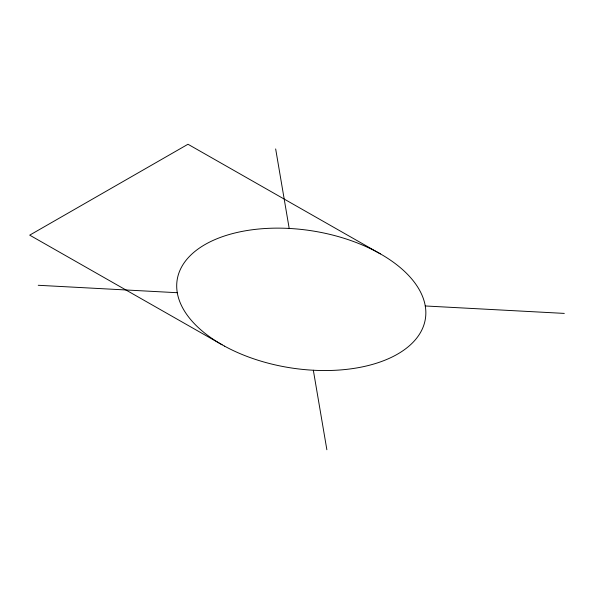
<?xml version="1.0" encoding="UTF-8"?>
<svg xmlns="http://www.w3.org/2000/svg" width="594" height="594" viewBox="0 0 594 594"><rect width="100%" height="100%" fill="white"/><g stroke="black" fill="none" stroke-linecap="round" stroke-linejoin="round"><path stroke-width="0.89" d="M38.239 285.283L177.272 292.716M425.259 305.969L564.3 313.402M380.412 253.898L187.986 144.253L29.7 235.15L222.126 344.795M275.661 148.938L289.196 228.445M313.335 370.24L326.871 449.747M224.495 346.109A125.631 69.342 8.9 0 0 424.621 322.46A125.631 69.342 8.9 0 0 254.685 229.455A125.631 69.342 8.9 0 0 224.495 346.109"/></g></svg>
